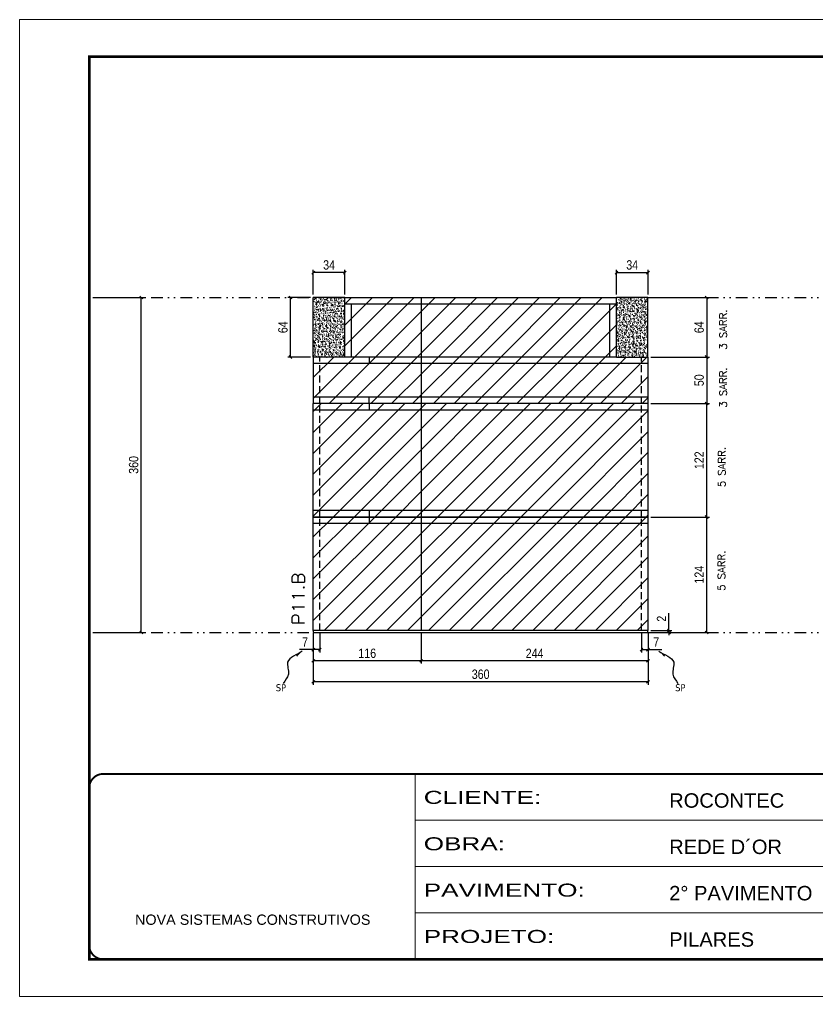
# Model space of a CAD drawing. Extents: x 2949 to 9203, y -16089 to 12527.
# Drawn here: x 2949 to 3807, y -5752 to -4702 of the extents above; entities that cross this region are included whole.
import ezdxf

# ---------------------------------------------------------------- set-up
doc = ezdxf.new("R2010")
doc.units = 0
for name, pattern in [('CONTINUO', [0]), ('DASHED', [0.75, 0.5, -0.25]), ('DIVIDE2', [0.625, 0.25, -0.125, 0, -0.125, 0, -0.125]), ('HIDDEN', [0.375, 0.25, -0.125])]:
    doc.linetypes.add(name, pattern=pattern)
for name, color, linetype in [('COTA', 241, 'Continuous'), ('cotas', 4, 'Continuous'), ('Nível', 160, 'Continuous'), ('Painéis', 200, 'Continuous'), ('SARR_2.2x7', 40, 'Continuous'), ('Sarrafo de Pressão', 42, 'HIDDEN'), ('texto', 7, 'Continuous')]:
    doc.layers.add(name, color=color, linetype=linetype)
for name, color, linetype, lineweight in [('Folhas', 255, 'Continuous', 9), ('Hachura', 251, 'Continuous', 9), ('SARRAFO DE PRESSAO', 251, 'DASHED', 9), ('Texto Seção', 7, 'Continuous', 15)]:
    doc.layers.add(name, color=color, linetype=linetype, lineweight=lineweight)
doc.styles.add('ARIAL', font='arial.ttf')
doc.styles.add('COTA TECNICA', font='techl___.ttf', dxfattribs={"height": 10})
doc.styles.add('COTA TECNICA-50', font='techl___.ttf', dxfattribs={"height": 10})
doc.styles.add('REGUA-120', font='ROMANS.shx', dxfattribs={"height": 15})
doc.styles.add('ROMANS', font='romans.shx')
doc.styles.get("Standard").update_dxf_attribs({"font": 'arial.ttf'})
doc.styles.add('Tecnologia', font='')
doc.styles.get('Tecnologia').set_extended_font_data('Forgotten Futurist')
doc.dimstyles.new('COTA PAINEL-50', dxfattribs={"dimtxt": 10, "dimasz": 3, "dimexe": 3, "dimexo": 3, "dimgap": 3, "dimtad": 1, "dimdec": 1, "dimzin": 12, "dimdsep": 46, "dimtxsty": 'COTA TECNICA-50', "dimblk1": 'OBLIQUE', "dimblk2": 'OBLIQUE', "dimsah": 1, "dimcen": 0.9, "dimclrd": 4, "dimclre": 4, "dimclrt": 240, "dimadec": 1, "dimazin": 3, "dimtfac": 1, "dimtdec": 1, "dimtmove": 0, "dimatfit": 3, "dimfxl": 1, "dimtolj": 1, "dimtzin": 12, "dimarcsym": 0})
doc.dimstyles.new('PAINEL', dxfattribs={"dimtxt": 10, "dimasz": 3, "dimexe": 3, "dimexo": 3, "dimgap": 3, "dimtad": 1, "dimdec": 1, "dimzin": 12, "dimdsep": 46, "dimtxsty": 'COTA TECNICA', "dimblk1": 'OBLIQUE', "dimblk2": 'OBLIQUE', "dimsah": 1, "dimcen": 0.9, "dimclrd": 4, "dimclre": 4, "dimclrt": 240, "dimadec": 1, "dimazin": 3, "dimtfac": 1, "dimtdec": 1, "dimtmove": 0, "dimatfit": 3, "dimfxl": 1, "dimtolj": 1, "dimtzin": 12, "dimarcsym": 0})
doc.dimstyles.get("Standard").update_dxf_attribs({"dimtxt": 0.18, "dimasz": 0.18, "dimexe": 0.18, "dimexo": 0.0625, "dimgap": 0.09, "dimtad": 0, "dimtih": 1, "dimtoh": 1, "dimdec": 4, "dimzin": 0, "dimdsep": 46, "dimtxsty": 'Standard', "dimcen": 0.09, "dimadec": 0, "dimazin": 0, "dimtfac": 1, "dimtdec": 4, "dimtofl": 0, "dimtmove": 0, "dimatfit": 3, "dimfxl": 1, "dimtolj": 1, "dimtzin": 0, "dimarcsym": 0})
pattern_1 = [(45, (-129255.467, -38793.522), (-11.2253202, 11.2253202), [])]
pattern_2 = [(50, (-129268.9665, -38779.522), (5.46554007, -0.47817257), [0.5715, -6.2865]), (355, (-129268.9665, -38779.522), (-1.05730264, 5.73170536), [0.4572, -5.02921753]), (100.4514447, (-129268.511, -38779.562), (4.40823741, 5.25353256), [0.48570026, -5.34270734]), (46.1842, (-129268.9665, -38777.998), (8.13237123, -1.26126984), [0.85725, -9.42975]), (96.6355576, (-129268.289, -38778.103), (7.122124, 7.42278374), [0.7285507, -8.01406824]), (351.184151, (-129268.9665, -38777.998), (7.122124, 7.42278374), [0.685799, -7.54379196]), (21, (-129268.2045, -38778.379), (4.54843174, -3.06795595), [0.5715, -6.2865]), (326, (-129268.2045, -38778.379), (1.85406085, 5.52563898), [0.4572, -5.0292]), (71.451445, (-129267.8255, -38778.6347), (6.40249258, 2.45768307), [0.48570026, -5.34269813]), (37.5, (-129268.9665, -38779.522), (0.092658098, 2.536651166), [0, -4.96824, 0, -5.1054, 0, -5.04825]), (7.5, (-129268.9665, -38779.522), (2.004589875, 3.005417245), [0, -2.91084, 0, -4.85394, 0, -1.92405]), (327.5, (-129270.6658, -38779.522), (4.067717855, -0.17186232), [0, -1.905, 0, -5.9436, 0, -7.8867]), (317.5, (-129271.4278, -38779.522), (4.44387544, 0.76279473), [0, -2.4765, 0, -3.94716, 0, -5.6007])]

# ---------------------------------------------------------------- blocks, each defined once
blk = doc.blocks.new('9999999999')
at = {"color": 30, "linetype": 'CONTINUO'}
for p, q in [((98564.6, 34230.2), (98564.6, 34429.4)), ((98564.6, 34379.6), (99584, 34379.6)), ((98564.6, 34329.8), (99488, 34329.8)), ((98564.6, 34280), (99488, 34280))]:
    blk.add_line(p, q, dxfattribs=at)
at = {"color": 30, "linetype": 'CONTINUO', "const_width": 2}
blk.add_lwpolyline([(99584, 34230.2), (99584, 34414.4, 0.414214), (99569, 34429.4), (98229, 34429.4, 0.414214), (98214, 34414.4), (98214, 34245.2, 0.414214), (98229, 34230.2), (99584, 34230.2)], format="xyb", dxfattribs=at)
at = {"layer": 'Folhas'}
blk.add_lwpolyline([(98139, 34190.2), (99624, 34190.2), (99624, 35240.2), (98139, 35240.2)], close=True, dxfattribs=at)
at = {"layer": 'Folhas', "color": 30, "const_width": 3}
blk.add_lwpolyline([(98214, 34230.2), (99584, 34230.2), (99584, 35200.2), (98214, 35200.2)], close=True, dxfattribs=at)
at = {"color": 7, "linetype": 'Continuous', "ltscale": 5, "style": 'ARIAL'}
for s, height, p in [('ROCONTEC', 15.48, (98837.7, 34393.1)), ('REDE D´OR', 15.48, (98837.7, 34343.3)), ('2° PAVIMENTO', 15.483, (98837.7, 34293.5)), ('NOVA SISTEMAS CONSTRUTIVOS', 11.059, (98263.2, 34267.2)), ('PILARES', 15.48, (98837.7, 34243.7))]:
    blk.add_text(s, height=height, dxfattribs=at).set_placement(p)
at = {"layer": 'Folhas', "color": 7, "style": 'Tecnologia', "width": 1.5}
for s, p in [('CLIENTE:', (98573.7, 34397.2)), ('OBRA:', (98573.7, 34347.3)), ('PAVIMENTO:', (98573.7, 34297.5)), ('PROJETO:', (98573.7, 34247.7))]:
    blk.add_text(s, height=14, dxfattribs=at).set_placement(p)
blk = doc.blocks.new('_Oblique')
at = {"color": 0, "linetype": 'ByBlock', "lineweight": -2}
blk.add_line((-0.5, -0.5), (0.5, 0.5), dxfattribs=at)
blk = doc.blocks.new('*D2079')
at = {"layer": 'cotas', "color": 4, "linetype": 'ByBlock', "lineweight": -2, "transparency": 16777216}
for p, q in [((3030.7, -5000.6), (3083, -5000.6)), ((3080, -5360.6), (3080, -5000.6)), ((3030.7, -5360.6), (3083, -5360.6))]:
    blk.add_line(p, q, dxfattribs=at)
at = {"layer": 'Defpoints', "color": 0, "linetype": 'ByBlock', "transparency": 16777216}
for p in [(3027.7, -5000.6), (3080, -5000.6), (3027.7, -5360.6)]:
    blk.add_point(p, dxfattribs=at)
at = {"layer": 'cotas', "color": 4, "linetype": 'ByBlock', "lineweight": -2, "transparency": 16777216, "xscale": 3, "yscale": 3, "zscale": 3}
for p, rotation in [((3080, -5000.6), 90), ((3080, -5360.6), 270)]:
    blk.add_blockref('_Oblique', p, dxfattribs=dict(at, rotation=rotation))
at = {"layer": 'cotas', "color": 240, "linetype": 'ByBlock', "transparency": 16777216, "insert": (3071.8, -5180.6), "char_height": 10, "attachment_point": 5, "rotation": 90, "style": 'COTA TECNICA'}
blk.add_mtext('\\A1;360', dxfattribs=at)
blk = doc.blocks.new('*D2066')
at = {"layer": 'COTA', "color": 4, "lineweight": -2, "transparency": 16777216}
for p, q in [((3265, -5361.6), (3265, -5416.8)), ((3625, -5361.6), (3625, -5416.8)), ((3625, -5413.8), (3265, -5413.8))]:
    blk.add_line(p, q, dxfattribs=at)
at = {"layer": 'Defpoints', "color": 0, "transparency": 16777216}
for p in [(3265, -5358.6), (3625, -5358.6), (3265, -5413.8)]:
    blk.add_point(p, dxfattribs=at)
at = {"layer": 'COTA', "color": 4, "lineweight": -2, "transparency": 16777216, "xscale": 3, "yscale": 3, "zscale": 3, "rotation": 180}
blk.add_blockref('_Oblique', (3265, -5413.8), dxfattribs=at)
at = {"layer": 'COTA', "color": 4, "lineweight": -2, "transparency": 16777216, "xscale": 3, "yscale": 3, "zscale": 3}
blk.add_blockref('_Oblique', (3625, -5413.8), dxfattribs=at)
at = {"layer": 'COTA', "color": 240, "transparency": 16777216, "insert": (3445, -5405.6), "char_height": 10, "attachment_point": 5, "style": 'COTA TECNICA'}
blk.add_mtext('\\A1;360', dxfattribs=at)
blk = doc.blocks.new('*D2067')
at = {"layer": 'COTA', "color": 4, "lineweight": -2, "transparency": 16777216}
for p, q in [((3618, -5361.6), (3618, -5382.1)), ((3625, -5363.6), (3625, -5382.1)), ((3618, -5379.1), (3625, -5379.1)), ((3625, -5379.1), (3639.7, -5379.1))]:
    blk.add_line(p, q, dxfattribs=at)
at = {"layer": 'Defpoints', "color": 0, "transparency": 16777216}
for p in [(3618, -5358.6), (3625, -5360.6), (3625, -5379.1)]:
    blk.add_point(p, dxfattribs=at)
at = {"layer": 'COTA', "color": 4, "lineweight": -2, "transparency": 16777216, "xscale": 3, "yscale": 3, "zscale": 3, "rotation": 180}
blk.add_blockref('_Oblique', (3618, -5379.1), dxfattribs=at)
at = {"layer": 'COTA', "color": 4, "lineweight": -2, "transparency": 16777216, "xscale": 3, "yscale": 3, "zscale": 3}
blk.add_blockref('_Oblique', (3625, -5379.1), dxfattribs=at)
at = {"layer": 'COTA', "color": 240, "transparency": 16777216, "insert": (3633.8, -5371), "char_height": 10, "attachment_point": 5, "style": 'COTA TECNICA-50'}
blk.add_mtext('\\A1;7', dxfattribs=at)
blk = doc.blocks.new('*D2068')
at = {"layer": 'COTA', "color": 4, "lineweight": -2, "transparency": 16777216}
for p, q in [((3265, -5363.6), (3265, -5382.1)), ((3272, -5361.6), (3272, -5382.1)), ((3265, -5379.1), (3250.2, -5379.1)), ((3272, -5379.1), (3265, -5379.1))]:
    blk.add_line(p, q, dxfattribs=at)
at = {"layer": 'Defpoints', "color": 0, "transparency": 16777216}
for p in [(3265, -5360.6), (3272, -5358.6), (3265, -5379.1)]:
    blk.add_point(p, dxfattribs=at)
at = {"layer": 'COTA', "color": 4, "lineweight": -2, "transparency": 16777216, "xscale": 3, "yscale": 3, "zscale": 3, "rotation": 180}
blk.add_blockref('_Oblique', (3265, -5379.1), dxfattribs=at)
at = {"layer": 'COTA', "color": 4, "lineweight": -2, "transparency": 16777216, "xscale": 3, "yscale": 3, "zscale": 3}
blk.add_blockref('_Oblique', (3272, -5379.1), dxfattribs=at)
at = {"layer": 'COTA', "color": 240, "transparency": 16777216, "insert": (3256.1, -5371), "char_height": 10, "attachment_point": 5, "style": 'COTA TECNICA-50'}
blk.add_mtext('\\A1;7', dxfattribs=at)
blk = doc.blocks.new('*D2069')
at = {"layer": 'COTA', "color": 4, "lineweight": -2, "transparency": 16777216}
for p, q in [((3628, -5236.6), (3691.1, -5236.6)), ((3688.1, -5360.6), (3688.1, -5236.6)), ((3628, -5360.6), (3691.1, -5360.6))]:
    blk.add_line(p, q, dxfattribs=at)
at = {"layer": 'Defpoints', "color": 0, "transparency": 16777216}
for p in [(3625, -5236.6), (3688.1, -5236.6), (3625, -5360.6)]:
    blk.add_point(p, dxfattribs=at)
at = {"layer": 'COTA', "color": 4, "lineweight": -2, "transparency": 16777216, "xscale": 3, "yscale": 3, "zscale": 3}
for p, rotation in [((3688.1, -5236.6), 90), ((3688.1, -5360.6), 270)]:
    blk.add_blockref('_Oblique', p, dxfattribs=dict(at, rotation=rotation))
at = {"layer": 'COTA', "color": 240, "transparency": 16777216, "insert": (3680, -5298.6), "char_height": 10, "attachment_point": 5, "rotation": 90, "style": 'COTA TECNICA-50'}
blk.add_mtext('\\A1;124', dxfattribs=at)
blk = doc.blocks.new('*D2070')
at = {"layer": 'COTA', "color": 4, "lineweight": -2, "transparency": 16777216}
for p, q in [((3647.5, -5358.6), (3647.5, -5339.8)), ((3628, -5358.6), (3650.5, -5358.6)), ((3628, -5360.6), (3650.5, -5360.6)), ((3647.5, -5360.6), (3647.5, -5358.6)), ((3647.5, -5360.6), (3647.5, -5363.6))]:
    blk.add_line(p, q, dxfattribs=at)
at = {"layer": 'Defpoints', "color": 0, "transparency": 16777216}
for p in [(3625, -5358.6), (3625, -5360.6), (3647.5, -5360.6)]:
    blk.add_point(p, dxfattribs=at)
at = {"layer": 'COTA', "color": 4, "lineweight": -2, "transparency": 16777216, "xscale": 3, "yscale": 3, "zscale": 3}
for p, rotation in [((3647.5, -5358.6), 270), ((3647.5, -5360.6), 90)]:
    blk.add_blockref('_Oblique', p, dxfattribs=dict(at, rotation=rotation))
at = {"layer": 'COTA', "color": 240, "transparency": 16777216, "insert": (3639.5, -5345.9), "char_height": 10, "attachment_point": 5, "rotation": 90, "style": 'COTA TECNICA-50'}
blk.add_mtext('\\A1;2', dxfattribs=at)
blk = doc.blocks.new('*D2071')
at = {"layer": 'COTA', "color": 4, "linetype": 'ByBlock', "lineweight": -2, "transparency": 16777216}
for p, q in [((3628, -5114.6), (3691.1, -5114.6)), ((3688.1, -5236.6), (3688.1, -5114.6)), ((3628, -5236.6), (3691.1, -5236.6))]:
    blk.add_line(p, q, dxfattribs=at)
at = {"layer": 'Defpoints', "color": 0, "linetype": 'ByBlock', "transparency": 16777216}
for p in [(3625, -5114.6), (3688.1, -5114.6), (3625, -5236.6)]:
    blk.add_point(p, dxfattribs=at)
at = {"layer": 'COTA', "color": 4, "linetype": 'ByBlock', "lineweight": -2, "transparency": 16777216, "xscale": 3, "yscale": 3, "zscale": 3}
for p, rotation in [((3688.1, -5114.6), 90), ((3688.1, -5236.6), 270)]:
    blk.add_blockref('_Oblique', p, dxfattribs=dict(at, rotation=rotation))
at = {"layer": 'COTA', "color": 240, "linetype": 'ByBlock', "transparency": 16777216, "insert": (3680, -5175.6), "char_height": 10, "attachment_point": 5, "rotation": 90, "style": 'COTA TECNICA'}
blk.add_mtext('\\A1;122', dxfattribs=at)
blk = doc.blocks.new('*D2072')
at = {"layer": 'COTA', "color": 4, "linetype": 'ByBlock', "lineweight": -2, "transparency": 16777216}
for p, q in [((3628, -5000.6), (3691.1, -5000.6)), ((3688.1, -5000.6), (3688.1, -5064.6)), ((3628, -5064.6), (3691.1, -5064.6))]:
    blk.add_line(p, q, dxfattribs=at)
at = {"layer": 'Defpoints', "color": 0, "linetype": 'ByBlock', "transparency": 16777216}
for p in [(3625, -5000.6), (3625, -5064.6), (3688.1, -5064.6)]:
    blk.add_point(p, dxfattribs=at)
at = {"layer": 'COTA', "color": 4, "linetype": 'ByBlock', "lineweight": -2, "transparency": 16777216, "xscale": 3, "yscale": 3, "zscale": 3}
for p, rotation in [((3688.1, -5000.6), 90), ((3688.1, -5064.6), 270)]:
    blk.add_blockref('_Oblique', p, dxfattribs=dict(at, rotation=rotation))
at = {"layer": 'COTA', "color": 240, "linetype": 'ByBlock', "transparency": 16777216, "insert": (3680, -5032.6), "char_height": 10, "attachment_point": 5, "rotation": 90, "style": 'COTA TECNICA'}
blk.add_mtext('\\A1;64', dxfattribs=at)
blk = doc.blocks.new('*D2080')
at = {"layer": 'COTA', "color": 4, "linetype": 'ByBlock', "lineweight": -2, "transparency": 16777216}
for p, q in [((3262, -5000.6), (3237.5, -5000.6)), ((3240.5, -5064.6), (3240.5, -5000.6)), ((3262, -5064.6), (3237.5, -5064.6))]:
    blk.add_line(p, q, dxfattribs=at)
at = {"layer": 'Defpoints', "color": 0, "linetype": 'ByBlock', "transparency": 16777216}
for p in [(3240.5, -5000.6), (3265, -5000.6), (3265, -5064.6)]:
    blk.add_point(p, dxfattribs=at)
at = {"layer": 'COTA', "color": 4, "linetype": 'ByBlock', "lineweight": -2, "transparency": 16777216, "xscale": 3, "yscale": 3, "zscale": 3}
for p, rotation in [((3240.5, -5000.6), 90), ((3240.5, -5064.6), 270)]:
    blk.add_blockref('_Oblique', p, dxfattribs=dict(at, rotation=rotation))
at = {"layer": 'COTA', "color": 240, "linetype": 'ByBlock', "transparency": 16777216, "insert": (3232.4, -5032.6), "char_height": 10, "attachment_point": 5, "rotation": 90, "style": 'COTA TECNICA'}
blk.add_mtext('\\A1;64', dxfattribs=at)
blk = doc.blocks.new('*D2081')
at = {"layer": 'COTA', "color": 4, "linetype": 'ByBlock', "lineweight": -2, "transparency": 16777216}
for p, q in [((3591, -4997.6), (3591, -4970.9)), ((3591, -4973.9), (3625, -4973.9)), ((3625, -4997.6), (3625, -4970.9))]:
    blk.add_line(p, q, dxfattribs=at)
at = {"layer": 'Defpoints', "color": 0, "linetype": 'ByBlock', "transparency": 16777216}
for p in [(3625, -4973.9), (3591, -5000.6), (3625, -5000.6)]:
    blk.add_point(p, dxfattribs=at)
at = {"layer": 'COTA', "color": 4, "linetype": 'ByBlock', "lineweight": -2, "transparency": 16777216, "xscale": 3, "yscale": 3, "zscale": 3, "rotation": 180}
blk.add_blockref('_Oblique', (3591, -4973.9), dxfattribs=at)
at = {"layer": 'COTA', "color": 4, "linetype": 'ByBlock', "lineweight": -2, "transparency": 16777216, "xscale": 3, "yscale": 3, "zscale": 3}
blk.add_blockref('_Oblique', (3625, -4973.9), dxfattribs=at)
at = {"layer": 'COTA', "color": 240, "linetype": 'ByBlock', "transparency": 16777216, "insert": (3608, -4965.7), "char_height": 10, "attachment_point": 5, "style": 'COTA TECNICA'}
blk.add_mtext('\\A1;34', dxfattribs=at)
blk = doc.blocks.new('*D2073')
at = {"layer": 'COTA', "color": 4, "linetype": 'ByBlock', "lineweight": -2, "transparency": 16777216}
for p, q in [((3265, -4997.6), (3265, -4970.9)), ((3299, -4973.9), (3265, -4973.9)), ((3299, -4997.6), (3299, -4970.9))]:
    blk.add_line(p, q, dxfattribs=at)
at = {"layer": 'Defpoints', "color": 0, "linetype": 'ByBlock', "transparency": 16777216}
for p in [(3265, -4973.9), (3265, -5000.6), (3299, -5000.6)]:
    blk.add_point(p, dxfattribs=at)
at = {"layer": 'COTA', "color": 4, "linetype": 'ByBlock', "lineweight": -2, "transparency": 16777216, "xscale": 3, "yscale": 3, "zscale": 3, "rotation": 180}
blk.add_blockref('_Oblique', (3265, -4973.9), dxfattribs=at)
at = {"layer": 'COTA', "color": 4, "linetype": 'ByBlock', "lineweight": -2, "transparency": 16777216, "xscale": 3, "yscale": 3, "zscale": 3}
blk.add_blockref('_Oblique', (3299, -4973.9), dxfattribs=at)
at = {"layer": 'COTA', "color": 240, "linetype": 'ByBlock', "transparency": 16777216, "insert": (3282, -4965.7), "char_height": 10, "attachment_point": 5, "style": 'COTA TECNICA'}
blk.add_mtext('\\A1;34', dxfattribs=at)
blk = doc.blocks.new('*D2082')
at = {"layer": 'COTA', "color": 4, "linetype": 'ByBlock', "lineweight": -2, "transparency": 16777216}
for p, q in [((3381, -5361.6), (3381, -5394.2)), ((3625, -5361.6), (3625, -5394.2)), ((3625, -5391.2), (3381, -5391.2))]:
    blk.add_line(p, q, dxfattribs=at)
at = {"layer": 'Defpoints', "color": 0, "linetype": 'ByBlock', "transparency": 16777216}
for p in [(3381, -5358.6), (3625, -5358.6), (3381, -5391.2)]:
    blk.add_point(p, dxfattribs=at)
at = {"layer": 'COTA', "color": 4, "linetype": 'ByBlock', "lineweight": -2, "transparency": 16777216, "xscale": 3, "yscale": 3, "zscale": 3, "rotation": 180}
blk.add_blockref('_Oblique', (3381, -5391.2), dxfattribs=at)
at = {"layer": 'COTA', "color": 4, "linetype": 'ByBlock', "lineweight": -2, "transparency": 16777216, "xscale": 3, "yscale": 3, "zscale": 3}
blk.add_blockref('_Oblique', (3625, -5391.2), dxfattribs=at)
at = {"layer": 'COTA', "color": 240, "linetype": 'ByBlock', "transparency": 16777216, "insert": (3503, -5383.1), "char_height": 10, "attachment_point": 5, "style": 'COTA TECNICA'}
blk.add_mtext('\\A1;244', dxfattribs=at)
blk = doc.blocks.new('*D2083')
at = {"layer": 'COTA', "color": 4, "linetype": 'ByBlock', "lineweight": -2, "transparency": 16777216}
for p, q in [((3265, -5363.6), (3265, -5394.2)), ((3381, -5361.6), (3381, -5394.2)), ((3381, -5391.2), (3265, -5391.2))]:
    blk.add_line(p, q, dxfattribs=at)
at = {"layer": 'Defpoints', "color": 0, "linetype": 'ByBlock', "transparency": 16777216}
for p in [(3265, -5360.6), (3381, -5358.6), (3265, -5391.2)]:
    blk.add_point(p, dxfattribs=at)
at = {"layer": 'COTA', "color": 4, "linetype": 'ByBlock', "lineweight": -2, "transparency": 16777216, "xscale": 3, "yscale": 3, "zscale": 3, "rotation": 180}
blk.add_blockref('_Oblique', (3265, -5391.2), dxfattribs=at)
at = {"layer": 'COTA', "color": 4, "linetype": 'ByBlock', "lineweight": -2, "transparency": 16777216, "xscale": 3, "yscale": 3, "zscale": 3}
blk.add_blockref('_Oblique', (3381, -5391.2), dxfattribs=at)
at = {"layer": 'COTA', "color": 240, "linetype": 'ByBlock', "transparency": 16777216, "insert": (3323, -5383.1), "char_height": 10, "attachment_point": 5, "style": 'COTA TECNICA'}
blk.add_mtext('\\A1;116', dxfattribs=at)
blk = doc.blocks.new('*D2092')
at = {"layer": 'COTA', "color": 4, "lineweight": -2, "transparency": 16777216}
for p, q in [((3628, -5064.6), (3691.1, -5064.6)), ((3688.1, -5064.6), (3688.1, -5114.6)), ((3628, -5114.6), (3691.1, -5114.6))]:
    blk.add_line(p, q, dxfattribs=at)
at = {"layer": 'Defpoints', "color": 0, "transparency": 16777216}
for p in [(3625, -5064.6), (3625, -5114.6), (3688.1, -5114.6)]:
    blk.add_point(p, dxfattribs=at)
at = {"layer": 'COTA', "color": 4, "lineweight": -2, "transparency": 16777216, "xscale": 3, "yscale": 3, "zscale": 3}
for p, rotation in [((3688.1, -5064.6), 90), ((3688.1, -5114.6), 270)]:
    blk.add_blockref('_Oblique', p, dxfattribs=dict(at, rotation=rotation))
at = {"layer": 'COTA', "color": 240, "transparency": 16777216, "insert": (3680, -5089.6), "char_height": 10, "attachment_point": 5, "rotation": 90, "style": 'COTA TECNICA-50'}
blk.add_mtext('\\A1;50', dxfattribs=at)

msp = doc.modelspace()

# ---------------------------------------------------------------- hatches: boundary and pattern name
at = {"layer": 'COTA', "linetype": 'ByBlock'}
h = msp.add_hatch(dxfattribs=at)
h.set_pattern_fill('AR-CONC', color=256, scale=0.03)
h.set_pattern_definition(pattern_2)
h.paths.add_polyline_path([(3264.97, -5064.61), (3298.97, -5064.61), (3298.97, -5000.61), (3264.97, -5000.61)])
h = msp.add_hatch(dxfattribs=at)
h.set_pattern_fill('AR-CONC', color=256, scale=0.03)
h.set_pattern_definition(pattern_2)
h.paths.add_polyline_path([(3624.97, -5000.61), (3590.97, -5000.61), (3590.97, -5064.61), (3624.97, -5064.61)])
at = {"layer": 'Hachura', "linetype": 'ByBlock'}
h = msp.add_hatch(dxfattribs=at)
h.set_pattern_fill('ANSI31', color=256, scale=5)
h.paths.add_polyline_path([(3380.97, -5000.61), (3298.97, -5000.61), (3298.97, -5064.61), (3380.97, -5064.61)])
h = msp.add_hatch(dxfattribs=at)
h.set_pattern_fill('ANSI31', color=256, scale=5)
h.paths.add_polyline_path([(3590.97, -5000.61), (3380.97, -5000.61), (3380.97, -5064.61), (3590.97, -5064.61)])
h = msp.add_hatch(dxfattribs=at)
h.set_pattern_fill('ANSI31', color=256, scale=5)
h.paths.add_polyline_path([(3380.97, -5064.61), (3264.97, -5064.61), (3264.97, -5114.64), (3380.97, -5114.63)])
h = msp.add_hatch(dxfattribs=at)
h.set_pattern_fill('ANSI31', color=256, scale=5)
h.paths.add_polyline_path([(3624.97, -5064.61), (3590.97, -5064.61), (3380.97, -5064.61), (3380.97, -5114.63), (3624.97, -5114.61)])
h = msp.add_hatch(dxfattribs=at)
h.set_pattern_fill('ANSI31', color=256, scale=5)
h.set_pattern_definition(pattern_1)
h.paths.add_polyline_path([(3264.97, -5114.61), (3264.97, -5236.61), (3380.97, -5236.61), (3380.97, -5114.61)])
h = msp.add_hatch(dxfattribs=at)
h.set_pattern_fill('ANSI31', color=256, scale=5)
h.set_pattern_definition(pattern_1)
h.paths.add_polyline_path([(3380.97, -5114.61), (3380.97, -5236.61), (3624.97, -5236.61), (3624.97, -5114.61)])
h = msp.add_hatch(dxfattribs=at)
h.set_pattern_fill('ANSI31', color=256, scale=5)
h.set_pattern_definition(pattern_1)
h.paths.add_polyline_path([(3380.97, -5236.61), (3264.97, -5236.61), (3264.97, -5358.61), (3380.97, -5358.61)])
h = msp.add_hatch(dxfattribs=at)
h.set_pattern_fill('ANSI31', color=256, scale=5)
h.set_pattern_definition(pattern_1)
h.paths.add_polyline_path([(3380.97, -5236.61), (3380.97, -5358.61), (3624.97, -5358.61), (3624.97, -5236.61)])

# ---------------------------------------------------------------- linework, layer by layer
at = {"layer": 'COTA', "linetype": 'ByBlock'}
for p, q in [((3264.97, -5064.61), (3264.97, -5000.61)), ((3298.97, -5000.61), (3264.97, -5000.61)), ((3624.97, -5000.61), (3590.97, -5000.61)), ((3624.97, -5064.61), (3624.97, -5000.61))]:
    msp.add_line(p, q, dxfattribs=at)
at = {"layer": 'Nível', "color": 4, "linetype": 'DIVIDE2', "ltscale": 50}
for p, q in [((3027.7, -5000.61), (4380.53, -5000.61)), ((3027.7, -5360.61), (4380.53, -5360.61))]:
    msp.add_line(p, q, dxfattribs=at)
at = {"layer": 'Painéis'}
for p, q in [((3298.97, -5000.61), (3590.97, -5000.61)), ((3298.97, -5064.61), (3298.97, -5000.61)), ((3380.97, -5000.61), (3380.97, -5064.61)), ((3590.97, -5064.61), (3590.97, -5000.61)), ((3590.97, -5064.61), (3264.97, -5064.61)), ((3264.97, -5064.61), (3264.97, -5114.64)), ((3380.97, -5064.61), (3380.97, -5114.63)), ((3590.97, -5064.61), (3624.97, -5064.61)), ((3624.97, -5064.61), (3624.97, -5114.61)), ((3624.97, -5114.61), (3264.97, -5114.64)), ((3264.97, -5358.61), (3264.97, -5114.64)), ((3380.97, -5114.63), (3380.97, -5358.61)), ((3624.97, -5114.61), (3624.97, -5358.61)), ((3264.97, -5236.61), (3624.97, -5236.61)), ((3624.97, -5236.61), (3264.97, -5236.61)), ((3624.97, -5358.61), (3264.97, -5358.61))]:
    msp.add_line(p, q, dxfattribs=at)
msp.add_lwpolyline([(3624.97, -5358.61), (3264.97, -5358.61), (3264.97, -5360.61), (3624.97, -5360.61)], close=True, dxfattribs=at)
at = {"layer": 'SARR_2.2x7'}
for p, q in [((3298.97, -5007.61), (3380.97, -5007.61)), ((3305.97, -5064.61), (3305.97, -5007.61)), ((3380.97, -5007.61), (3590.97, -5007.61)), ((3583.97, -5064.61), (3583.97, -5007.61)), ((3305.97, -5064.61), (3298.97, -5064.61)), ((3324.97, -5064.63), (3324.97, -5071.63)), ((3590.97, -5064.61), (3583.97, -5064.61)), ((3324.97, -5071.63), (3264.97, -5071.63)), ((3624.97, -5071.63), (3324.97, -5071.63)), ((3324.97, -5107.61), (3264.97, -5107.61)), ((3624.97, -5107.61), (3324.97, -5107.61)), ((3324.97, -5114.61), (3324.97, -5107.61)), ((3324.97, -5121.61), (3264.97, -5121.61)), ((3324.97, -5114.61), (3324.97, -5121.61)), ((3624.97, -5121.61), (3324.97, -5121.61)), ((3324.97, -5229.61), (3264.97, -5229.61)), ((3624.97, -5229.61), (3324.97, -5229.61)), ((3324.97, -5229.61), (3324.97, -5243.61)), ((3324.97, -5243.61), (3264.97, -5243.61)), ((3624.97, -5243.61), (3324.97, -5243.61))]:
    msp.add_line(p, q, dxfattribs=at)
at = {"layer": 'Sarrafo de Pressão', "ltscale": 30}
for p, q in [((3271.97, -5114.61), (3271.97, -5064.61)), ((3617.97, -5114.61), (3617.97, -5064.61)), ((3271.97, -5236.61), (3271.97, -5114.61)), ((3617.97, -5236.61), (3617.97, -5114.61)), ((3271.97, -5358.61), (3271.97, -5236.61)), ((3617.97, -5358.61), (3617.97, -5236.61))]:
    msp.add_line(p, q, dxfattribs=at)

# ---------------------------------------------------------------- block references
at = {"layer": 'SARRAFO DE PRESSAO', "color": 6, "linetype": 'ByBlock'}
msp.add_blockref('9999999999', (-95189.94, -39942.1), dxfattribs=at)

# ---------------------------------------------------------------- texts
at = {"layer": 'texto', "color": 0, "char_height": 7.5, "attachment_point": 5}
for insert in [(3230.19, -5420.1), (3659.74, -5420.1)]:
    msp.add_mtext('{\\fTahoma|b0|i0|c0|p34;\\C4;SP}', dxfattribs=dict(at, insert=insert))
at = {"layer": 'Texto Seção', "linetype": 'Continuous', "style": 'ROMANS'}
for s, p in [('3 SARR.', (3709.7, -5056.76)), ('3 SARR.', (3709.7, -5119)), ('5 SARR.', (3708.39, -5204.58)), ('5 SARR.', (3707.97, -5315.89))]:
    msp.add_text(s, height=8, rotation=90, dxfattribs=at).set_placement(p)
at = {"layer": 'Texto Seção', "style": 'REGUA-120', "width": 1.1}
msp.add_text('P11.B', height=13, rotation=90, dxfattribs=at).set_placement((3255.38, -5352.71))

# ---------------------------------------------------------------- dimensions: what is measured, and where the dimension line sits
at = {"layer": 'COTA', "linetype": 'ByBlock'}
for base, p1, p2, angle, picture, middle in [((3264.97, -4973.92), (3298.97, -5000.61), (3264.97, -5000.61), 180, '*D2073', (3281.97, -4965.71)), ((3624.97, -4973.92), (3590.97, -5000.61), (3624.97, -5000.61), 180, '*D2081', (3607.97, -4965.71)), ((3688.09, -5064.61), (3624.97, -5000.61), (3624.97, -5064.61), 90, '*D2072', (3679.99, -5032.61)), ((3380.97, -5391.21), (3624.97, -5358.61), (3380.97, -5358.61), 180, '*D2082', (3502.97, -5383.13))]:
    dim = msp.add_linear_dim(base=base, p1=p1, p2=p2, angle=angle, dimstyle='PAINEL', dxfattribs=at)
    dim.commit()
    dim.dimension.update_dxf_attribs({"geometry": picture, "text_midpoint": middle})
for base, p1, p2, angle, picture, middle in [((3240.49, -5000.61), (3264.97, -5064.61), (3264.97, -5000.61), 90, '*D2080', (3232.39, -5032.61)), ((3688.09, -5114.61), (3624.97, -5236.61), (3624.97, -5114.61), 90, '*D2071', (3680.03, -5175.61)), ((3264.97, -5391.21), (3380.97, -5358.61), (3264.97, -5360.61), 180, '*D2083', (3322.97, -5383.1))]:
    dim = msp.add_linear_dim(base=base, p1=p1, p2=p2, angle=angle, dimstyle='PAINEL', override={"dimtmove": 1}, dxfattribs=at)
    dim.commit()
    dim.dimension.update_dxf_attribs({"geometry": picture, "text_midpoint": middle})
at = {"layer": 'COTA'}
for base, p1, p2, angle, picture, middle in [((3688.09, -5114.61), (3624.97, -5064.61), (3624.97, -5114.61), 90, '*D2092', (3679.98, -5089.61)), ((3688.09, -5236.61), (3624.97, -5360.61), (3624.97, -5236.61), 90, '*D2069', (3680.02, -5298.61)), ((3264.97, -5379.12), (3271.97, -5358.61), (3264.97, -5360.61), 180, '*D2068', (3256.1, -5371.05))]:
    dim = msp.add_linear_dim(base=base, p1=p1, p2=p2, angle=angle, dimstyle='COTA PAINEL-50', dxfattribs=at)
    dim.commit()
    dim.dimension.update_dxf_attribs({"geometry": picture, "text_midpoint": middle})
dim = msp.add_linear_dim(base=(3647.49, -5360.61), p1=(3624.97, -5358.61), p2=(3624.97, -5360.61), angle=90, dimstyle='COTA PAINEL-50', dxfattribs=at)
dim.commit()
dim.dimension.update_dxf_attribs({"geometry": '*D2070', "text_midpoint": (3647.49, -5345.86), "dimtype": 160})
dim = msp.add_linear_dim(base=(3264.97, -5413.8), p1=(3624.97, -5358.61), p2=(3264.97, -5358.61), angle=180, dimstyle='PAINEL', override={"dimarcsym": 2}, dxfattribs=at)
dim.commit()
dim.dimension.update_dxf_attribs({"geometry": '*D2066', "text_midpoint": (3444.97, -5405.58)})
dim = msp.add_linear_dim(base=(3624.97, -5379.12), p1=(3617.97, -5358.61), p2=(3624.97, -5360.61), dimstyle='COTA PAINEL-50', dxfattribs=at)
dim.commit()
dim.dimension.update_dxf_attribs({"geometry": '*D2067', "text_midpoint": (3633.83, -5371.05)})
at = {"layer": 'cotas', "linetype": 'ByBlock'}
dim = msp.add_linear_dim(base=(3080.04, -5000.61), p1=(3027.7, -5360.61), p2=(3027.7, -5000.61), angle=90, dimstyle='PAINEL', dxfattribs=at)
dim.commit()
dim.dimension.update_dxf_attribs({"geometry": '*D2079', "text_midpoint": (3071.82, -5180.61)})

# ---------------------------------------------------------------- leaders
at = {"layer": 'COTA', "path_type": 1}
for points in [[(3253.14, -5380.79), (3237.35, -5392.62), (3238.28, -5405.63), (3232.73, -5415.41)], [(3636.8, -5380.79), (3652.58, -5392.62), (3651.66, -5405.63), (3657.21, -5415.41)]]:
    msp.add_leader(points, dimstyle='Standard', override={"dimasz": 8}, dxfattribs=at)

doc.saveas('drawing.dxf')
